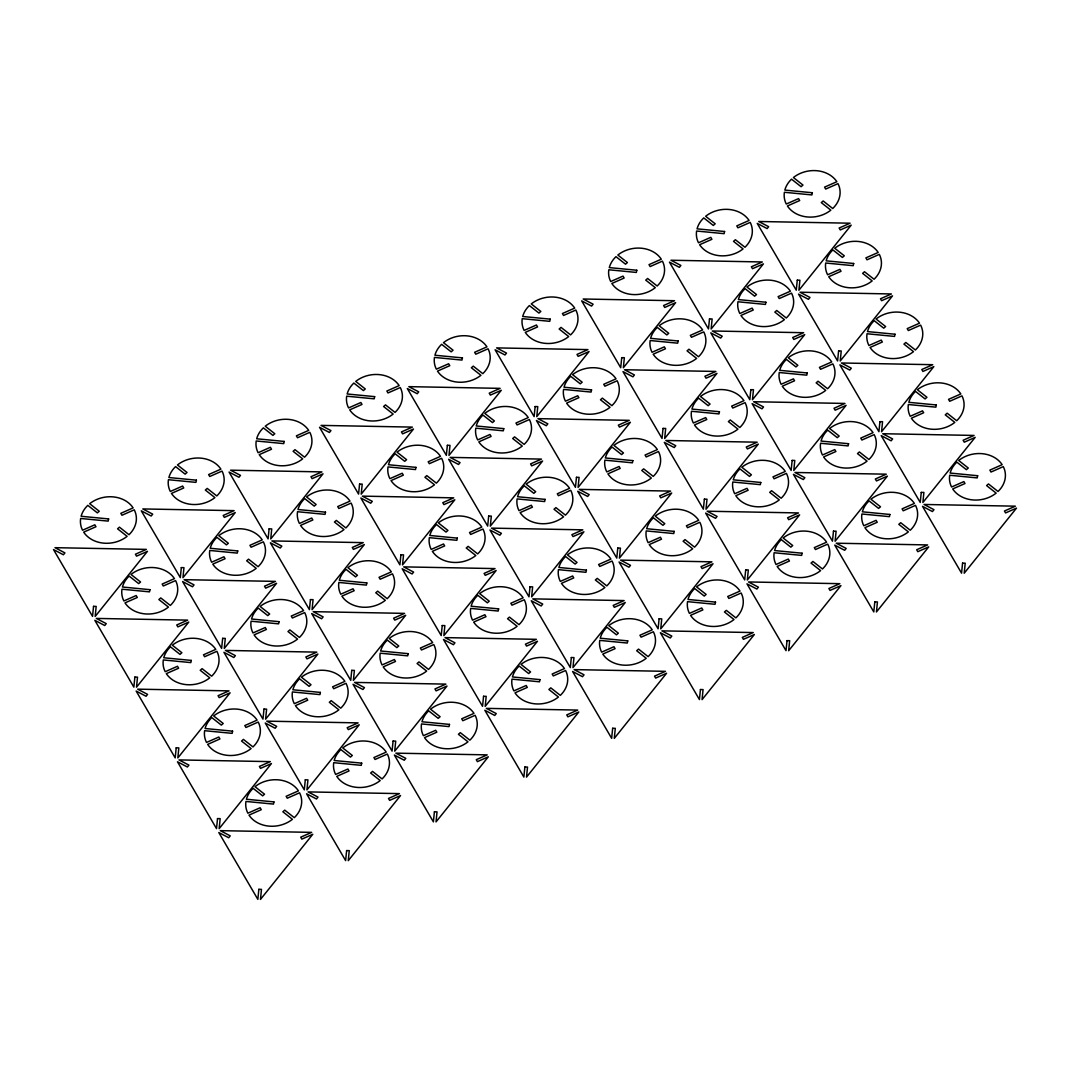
<?xml version="1.0" encoding="UTF-8"?>
<svg xmlns="http://www.w3.org/2000/svg" width="1070" height="1070" viewBox="0 0 1070 1070"><rect width="100%" height="100%" fill="white"/><g stroke="black" fill="none" stroke-linecap="round" stroke-linejoin="round"><path stroke-width="1.5" d="M93.545 606.356L92.542 616.387L53.5 549.565L63.411 554.768L64.922 552.896L55.011 547.679L146.336 549.391L135.422 554.22L136.545 556.146L147.473 551.331L95.176 616.44L96.18 606.409L93.545 606.356M134.874 677.096L133.857 687.127L94.829 620.306L104.74 625.522L106.251 623.636L96.34 618.42L187.665 620.132L176.751 624.96L177.874 626.886L188.788 622.071L136.505 687.181L137.508 677.149L134.874 677.096M181.325 567.608L180.322 577.639L141.28 510.818L151.191 516.021L152.702 514.148L142.791 508.932L234.116 510.644L223.202 515.459L224.325 517.398L235.253 512.57L182.957 577.693L183.96 567.662L181.325 567.608M176.202 747.836L175.186 757.881L136.157 691.046L146.068 696.262L147.58 694.376L137.669 689.16L228.993 690.872L218.066 695.701L219.203 697.627L230.117 692.812L177.834 757.921L178.837 747.89L176.202 747.836M222.654 638.349L221.637 648.38L182.609 581.558L192.52 586.775L194.031 584.889L184.12 579.672L275.445 581.385L264.517 586.213L265.654 588.139L276.568 583.324L224.285 648.433L225.288 638.402L222.654 638.349M217.518 818.59L216.514 828.621L177.473 761.786L187.397 767.003L188.909 765.117L178.984 759.914L270.322 761.626L259.395 766.441L260.518 768.38L271.446 763.552L219.149 828.661L220.166 818.63L217.518 818.59M269.105 528.861L268.088 538.892L229.06 472.057L238.971 477.273L240.482 475.388L230.572 470.185L321.896 471.897L310.969 476.712L312.106 478.651L323.02 473.823L270.737 538.946L271.74 528.901L269.105 528.861M263.969 709.089L262.966 719.12L223.924 652.299L233.849 657.515L235.36 655.629L225.436 650.413L316.773 652.125L305.846 656.953L306.97 658.879L317.897 654.064L265.601 719.174L266.617 709.143L263.969 709.089M258.846 889.33L257.843 899.362L218.802 832.54L228.712 837.743L230.224 835.857L220.313 830.654L311.637 832.366L300.724 837.181L301.847 839.121L312.774 834.292L260.478 899.415L261.481 889.371L258.846 889.33M310.434 599.601L309.417 609.632L270.376 542.811L280.3 548.014L281.811 546.141L271.887 540.925L363.225 542.637L352.297 547.465L353.434 549.391L364.348 544.563L312.065 609.686L313.069 599.655L310.434 599.601M305.298 779.829L304.295 789.874L265.253 723.039L275.164 728.255L276.675 726.37L266.764 721.153L358.089 722.879L347.175 727.694L348.298 729.62L359.226 724.805L306.929 789.914L307.946 779.883L305.298 779.829M359.573 484.068L358.57 494.099L319.529 427.278L329.44 432.481L330.951 430.595L321.04 425.392L412.378 427.104L401.451 431.919L402.574 433.858L413.502 429.03L361.205 494.153L362.222 484.108L359.573 484.068M351.749 670.342L350.746 680.373L311.704 613.551L321.615 618.768L323.127 616.882L313.216 611.665L404.554 613.377L393.626 618.206L394.75 620.132L405.677 615.317L353.381 680.426L354.397 670.395L351.749 670.342M346.627 850.583L345.623 860.614L306.582 793.779L316.493 798.996L318.004 797.11L308.093 791.907L399.418 793.619L388.504 798.434L389.627 800.373L400.555 795.545L348.258 860.654L349.261 850.623L346.627 850.583M400.902 554.808L399.899 564.84L360.858 498.018L370.768 503.221L372.28 501.348L362.369 496.132L453.693 497.844L442.779 502.673L443.903 504.599L454.83 499.784L402.534 564.893L403.537 554.862L400.902 554.808M393.078 741.082L392.075 751.113L353.033 684.292L362.944 689.508L364.455 687.622L354.544 682.406L445.869 684.118L434.955 688.946L436.079 690.872L447.006 686.057L394.71 751.167L395.713 741.135L393.078 741.082M447.354 445.321L446.351 455.352L407.309 388.517L417.22 393.733L418.731 391.847L408.82 386.644L500.145 388.356L489.231 393.171L490.354 395.111L501.282 390.282L448.985 455.392L449.988 445.361L447.354 445.321M442.231 625.549L441.214 635.58L402.186 568.759L412.097 573.975L413.608 572.089L403.698 566.873L495.022 568.585L484.095 573.413L485.232 575.339L496.146 570.524L443.863 635.634L444.866 625.602L442.231 625.549M434.407 811.822L433.39 821.867L394.362 755.032L404.273 760.248L405.784 758.362L395.873 753.16L487.198 754.872L476.27 759.687L477.407 761.626L488.321 756.798L436.038 821.907L437.041 811.876L434.407 811.822M488.682 516.061L487.679 526.092L448.638 459.271L458.548 464.474L460.06 462.601L450.149 457.385L541.473 459.097L530.559 463.912L531.683 465.851L542.61 461.023L490.314 526.146L491.317 516.101L488.682 516.061M483.56 696.289L482.543 706.32L443.502 639.499L453.426 644.715L454.937 642.829L445.013 637.613L536.351 639.325L525.423 644.153L526.56 646.079L537.474 641.264L485.191 706.374L486.195 696.343L483.56 696.289M535.134 406.56L534.131 416.604L495.089 349.77L505 354.986L506.511 353.1L496.6 347.897L587.925 349.609L577.011 354.424L578.134 356.363L589.062 351.535L536.765 416.645L537.769 406.613L535.134 406.56M530.011 586.801L528.995 596.833L489.966 530.011L499.877 535.214L501.389 533.341L491.478 528.125L582.802 529.837L571.875 534.666L573.012 536.592L583.926 531.777L531.643 596.886L532.646 586.855L530.011 586.801M524.875 767.029L523.872 777.074L484.83 710.239L494.741 715.455L496.253 713.57L486.342 708.367L577.68 710.079L566.752 714.894L567.876 716.833L578.803 712.005L526.507 777.114L527.523 767.083L524.875 767.029M576.462 477.314L575.446 487.345L536.418 420.51L546.329 425.726L547.84 423.84L537.929 418.637L629.254 420.349L618.326 425.164L619.463 427.104L630.377 422.276L578.094 487.398L579.097 477.354L576.462 477.314M571.327 657.542L570.323 667.573L531.282 600.751L541.206 605.968L542.717 604.082L532.793 598.866L624.131 600.578L613.204 605.406L614.327 607.332L625.255 602.517L572.958 667.626L573.975 657.595L571.327 657.542M621.723 357.661L620.707 367.705L581.679 300.871L591.59 306.087L593.101 304.201L583.19 298.998L674.515 300.71L663.587 305.525L664.724 307.464L675.638 302.636L623.355 367.746L624.358 357.714L621.723 357.661M617.778 548.054L616.775 558.085L577.733 491.264L587.657 496.467L589.169 494.594L579.244 489.378L670.582 491.09L659.655 495.905L660.792 497.844L671.706 493.016L619.41 558.139L620.426 548.107L617.778 548.054M612.655 728.282L611.652 738.327L572.611 671.492L582.521 676.708L584.033 674.822L574.122 669.606L665.446 671.331L654.532 676.146L655.656 678.072L666.583 673.257L614.287 738.367L615.303 728.336L612.655 728.282M663.039 428.415L662.036 438.446L622.994 371.611L632.918 376.827L634.43 374.941L624.505 369.738L715.843 371.451L704.916 376.265L706.039 378.205L716.967 373.377L664.671 438.499L665.687 428.455L663.039 428.415M659.107 618.794L658.103 628.826L619.062 562.004L628.973 567.22L630.484 565.334L620.573 560.118L711.898 561.83L700.984 566.659L702.107 568.585L713.035 563.77L660.738 628.879L661.755 618.848L659.107 618.794M709.49 318.913L708.487 328.958L669.445 262.123L679.37 267.339L680.881 265.454L670.957 260.237L762.295 261.963L751.367 266.778L752.504 268.704L763.418 263.889L711.135 328.998L712.139 318.967L709.49 318.913M704.368 499.155L703.364 509.186L664.323 442.365L674.234 447.568L675.745 445.695L665.834 440.479L757.159 442.191L746.245 447.019L747.368 448.945L758.296 444.117L705.999 509.24L707.016 499.208L704.368 499.155M700.435 689.535L699.432 699.566L660.391 632.744L670.302 637.961L671.813 636.075L661.902 630.859L753.226 632.571L742.312 637.399L743.436 639.325L754.363 634.51L702.067 699.62L703.07 689.588L700.435 689.535M750.819 389.667L749.816 399.698L710.774 332.864L720.685 338.08L722.197 336.194L712.286 330.991L803.624 332.703L792.696 337.518L793.82 339.457L804.747 334.629L752.451 399.739L753.467 389.707L750.819 389.667M745.696 569.895L744.693 579.927L705.652 513.105L715.562 518.321L717.074 516.435L707.163 511.219L798.487 512.931L787.573 517.76L788.697 519.686L799.624 514.871L747.328 579.98L748.331 569.949L745.696 569.895M797.27 280.166L796.267 290.197L757.226 223.376L767.136 228.592L768.661 226.706L758.737 221.49L850.075 223.202L839.147 228.03L840.271 229.956L851.198 225.141L798.902 290.251L799.919 280.22L797.27 280.166M792.148 460.408L791.145 470.439L752.103 403.617L762.014 408.82L763.525 406.948L753.614 401.731L844.939 403.443L834.025 408.258L835.148 410.198L846.076 405.369L793.779 470.492L794.783 460.448L792.148 460.408M787.025 640.636L786.009 650.667L746.98 583.845L756.891 589.062L758.403 587.176L748.492 581.96L839.816 583.672L828.889 588.5L830.026 590.426L840.94 585.611L788.657 650.72L789.66 640.689L787.025 640.636M838.599 350.906L837.596 360.951L798.554 294.116L808.465 299.332L809.977 297.447L800.066 292.23L891.39 293.956L880.476 298.771L881.6 300.697L892.527 295.882L840.231 360.991L841.234 350.96L838.599 350.906M833.476 531.148L832.46 541.179L793.432 474.358L803.343 479.561L804.854 477.688L794.943 472.472L886.268 474.184L875.34 479.012L876.477 480.938L887.391 476.123L835.108 541.233L836.111 531.202L833.476 531.148M879.928 421.66L878.911 431.691L839.883 364.857L849.794 370.073L851.305 368.187L841.394 362.984L932.719 364.696L921.805 369.511L922.928 371.451L933.842 366.622L881.56 431.745L882.563 421.7L879.928 421.66M874.805 601.888L873.789 611.92L834.747 545.098L844.671 550.314L846.183 548.428L836.258 543.212L927.596 544.924L916.669 549.753L917.806 551.679L928.72 546.864L876.437 611.973L877.44 601.942L874.805 601.888M921.257 492.401L920.24 502.432L881.212 435.61L891.123 440.813L892.634 438.941L882.723 433.724L974.048 435.436L963.12 440.252L964.257 442.191L975.171 437.362L922.888 502.485L923.891 492.441L921.257 492.401M962.572 563.141L961.569 573.172L922.527 506.351L932.451 511.554L933.963 509.681L924.039 504.465L1015.376 506.177L1004.449 511.005L1005.573 512.931L1016.5 508.116L964.204 573.226L965.22 563.194L962.572 563.141M108.632 518.923L108.164 521.117L80.638 518.468A28.101 23.125 -9.1 0 0 82.55 530.225L94.842 524.795L95.966 526.734L83.674 532.151A28.101 23.125 -9.1 0 0 127.116 536.337L117.566 528.807L119.439 527.162L129.002 534.706A28.101 23.125 -9.1 0 0 134.258 509.828L121.967 515.259L120.83 513.319L133.135 507.889A28.101 23.125 -9.1 0 0 89.679 503.702L99.242 511.246L97.357 512.878L87.807 505.348A28.101 23.125 -9.1 0 0 81.106 516.275L108.632 518.923M149.96 589.677L149.492 591.857L121.967 589.209A28.101 23.125 -9.1 0 0 123.866 600.965L136.157 595.535L137.294 597.475L125.003 602.891A28.101 23.125 -9.1 0 0 168.445 607.078L158.882 599.548L160.767 597.916L170.331 605.446A28.101 23.125 -9.1 0 0 175.587 580.569L163.282 585.999L162.158 584.059L174.45 578.629A28.101 23.125 -9.1 0 0 131.008 574.456L140.571 581.986L138.685 583.618L129.122 576.088A28.101 23.125 -9.1 0 0 122.435 587.015L149.96 589.677M196.412 480.176L195.944 482.369L168.418 479.721A28.101 23.125 -9.1 0 0 170.317 491.478L182.622 486.047L183.746 487.973L171.454 493.404A28.101 23.125 -9.1 0 0 214.896 497.59L205.333 490.06L207.219 488.415L216.782 495.945A28.101 23.125 -9.1 0 0 222.038 471.081L209.747 476.498L208.61 474.572L220.901 469.141A28.101 23.125 -9.1 0 0 177.459 464.955L187.023 472.485L185.137 474.13L175.574 466.6A28.101 23.125 -9.1 0 0 168.886 477.528L196.412 480.176M191.276 660.417L190.821 662.597L163.295 659.949A28.101 23.125 -9.1 0 0 165.195 671.706L177.486 666.276L178.623 668.215L166.318 673.645A28.101 23.125 -9.1 0 0 209.76 677.832L200.21 670.288L202.096 668.656L211.646 676.186A28.101 23.125 -9.1 0 0 216.902 651.309L204.611 656.739L203.487 654.8L215.779 649.383A28.101 23.125 -9.1 0 0 172.337 645.197L181.887 652.727L180.001 654.372L170.451 646.828A28.101 23.125 -9.1 0 0 163.75 657.769L191.276 660.417M237.741 550.93L237.272 553.11L209.747 550.462A28.101 23.125 -9.1 0 0 211.646 562.218L223.938 556.788L225.075 558.727L212.769 564.144A28.101 23.125 -9.1 0 0 256.225 568.331L246.662 560.8L248.548 559.155L258.097 566.699A28.101 23.125 -9.1 0 0 263.354 541.821L251.062 547.251L249.939 545.312L262.23 539.882A28.101 23.125 -9.1 0 0 218.788 535.695L228.338 543.239L226.465 544.871L216.902 537.341A28.101 23.125 -9.1 0 0 210.215 548.268L237.741 550.93M284.192 441.428L283.724 443.622L256.198 440.974A28.101 23.125 -9.1 0 0 258.097 452.73L270.389 447.3L271.526 449.226L259.234 454.656A28.101 23.125 -9.1 0 0 302.676 458.843L293.113 451.313L294.999 449.667L304.549 457.198A28.101 23.125 -9.1 0 0 309.818 432.32L297.513 437.75L296.39 435.824L308.682 430.394A28.101 23.125 -9.1 0 0 265.24 426.208L274.803 433.738L272.917 435.383L263.354 427.853A28.101 23.125 -9.1 0 0 256.666 438.78L284.192 441.428M232.605 731.158L232.15 733.351L204.624 730.69A28.101 23.125 -9.1 0 0 206.523 742.446L218.815 737.029L219.938 738.955L207.647 744.386A28.101 23.125 -9.1 0 0 251.089 748.572L241.539 741.042L243.425 739.397L252.975 746.927A28.101 23.125 -9.1 0 0 258.231 722.049L245.939 727.48L244.816 725.554L257.108 720.123A28.101 23.125 -9.1 0 0 213.666 715.937L223.215 723.467L221.329 725.112L211.78 717.582A28.101 23.125 -9.1 0 0 205.079 728.509L232.605 731.158M279.056 621.67L278.601 623.85L251.075 621.202A28.101 23.125 -9.1 0 0 252.975 632.958L265.266 627.528L266.39 629.468L254.098 634.898A28.101 23.125 -9.1 0 0 297.54 639.084L287.99 631.541L289.876 629.909L299.426 637.439A28.101 23.125 -9.1 0 0 304.683 612.562L292.391 617.992L291.267 616.053L303.559 610.636A28.101 23.125 -9.1 0 0 260.117 606.449L269.667 613.979L267.781 615.611L258.231 608.081A28.101 23.125 -9.1 0 0 251.53 619.008L279.056 621.67M325.507 512.169L325.053 514.362L297.527 511.714A28.101 23.125 -9.1 0 0 299.426 523.471L311.718 518.04L312.855 519.966L300.55 525.397A28.101 23.125 -9.1 0 0 343.992 529.583L334.442 522.053L336.328 520.408L345.877 527.938A28.101 23.125 -9.1 0 0 351.134 503.074L338.842 508.491L337.719 506.565L350.01 501.135A28.101 23.125 -9.1 0 0 306.568 496.948L316.118 504.478L314.232 506.123L304.683 498.593A28.101 23.125 -9.1 0 0 297.982 509.521L325.507 512.169M273.933 801.898L273.465 804.092L245.939 801.443A28.101 23.125 -9.1 0 0 247.852 813.2L260.144 807.77L261.267 809.696L248.976 815.126A28.101 23.125 -9.1 0 0 292.418 819.312L282.868 811.782L284.74 810.137L294.303 817.667A28.101 23.125 -9.1 0 0 299.56 792.79L287.268 798.22L286.131 796.294L298.436 790.864A28.101 23.125 -9.1 0 0 254.981 786.677L264.544 794.207L262.658 795.853L253.108 788.322A28.101 23.125 -9.1 0 0 246.408 799.25L273.933 801.898M374.66 396.636L374.206 398.829L346.68 396.181A28.101 23.125 -9.1 0 0 348.579 407.938L360.871 402.507L361.994 404.433L349.703 409.863A28.101 23.125 -9.1 0 0 393.145 414.05L383.595 406.52L385.481 404.875L395.031 412.405A28.101 23.125 -9.1 0 0 400.287 387.541L387.995 392.957L386.858 391.031L399.163 385.601A28.101 23.125 -9.1 0 0 355.721 381.415L365.271 388.945L363.385 390.59L353.836 383.06A28.101 23.125 -9.1 0 0 347.135 393.987L374.66 396.636M320.385 692.41L319.93 694.604L292.404 691.942A28.101 23.125 -9.1 0 0 294.303 703.699L306.595 698.282L307.719 700.208L295.427 705.638A28.101 23.125 -9.1 0 0 338.869 709.825L329.319 702.294L331.205 700.649L340.755 708.179A28.101 23.125 -9.1 0 0 346.011 683.302L333.72 688.732L332.583 686.806L344.888 681.376A28.101 23.125 -9.1 0 0 301.446 677.19L310.995 684.72L309.11 686.365L299.56 678.821A28.101 23.125 -9.1 0 0 292.859 689.762L320.385 692.41M366.836 582.923L366.381 585.103L338.856 582.454A28.101 23.125 -9.1 0 0 340.755 594.211L353.046 588.781L354.17 590.72L341.878 596.137A28.101 23.125 -9.1 0 0 385.32 600.323L375.771 592.793L377.656 591.148L387.206 598.692A28.101 23.125 -9.1 0 0 392.463 573.814L380.171 579.244L379.047 577.305L391.339 571.875A28.101 23.125 -9.1 0 0 347.897 567.688L357.447 575.232L355.561 576.864L346.011 569.334A28.101 23.125 -9.1 0 0 339.31 580.261L366.836 582.923M415.989 467.376L415.521 469.569L387.995 466.921A28.101 23.125 -9.1 0 0 389.895 478.678L402.2 473.248L403.323 475.174L391.031 480.604A28.101 23.125 -9.1 0 0 434.473 484.79L424.924 477.26L426.796 475.615L436.359 483.145A28.101 23.125 -9.1 0 0 441.616 458.281L429.324 463.698L428.187 461.772L440.479 456.342A28.101 23.125 -9.1 0 0 397.037 452.155L406.6 459.685L404.714 461.33L395.164 453.8A28.101 23.125 -9.1 0 0 388.463 464.728L415.989 467.376M361.713 763.151L361.245 765.344L333.72 762.683A28.101 23.125 -9.1 0 0 335.619 774.439L347.924 769.022L349.047 770.948L336.756 776.379A28.101 23.125 -9.1 0 0 380.198 780.565L370.635 773.035L372.52 771.39L382.084 778.92A28.101 23.125 -9.1 0 0 387.34 754.042L375.048 759.473L373.911 757.547L386.203 752.116A28.101 23.125 -9.1 0 0 342.761 747.93L352.324 755.46L350.438 757.105L340.875 749.575A28.101 23.125 -9.1 0 0 334.188 760.502L361.713 763.151M462.441 357.888L461.972 360.082L434.447 357.42A28.101 23.125 -9.1 0 0 436.359 369.177L448.651 363.76L449.774 365.686L437.483 371.116A28.101 23.125 -9.1 0 0 480.925 375.303L471.375 367.772L473.248 366.127L482.811 373.657A28.101 23.125 -9.1 0 0 488.067 348.78L475.776 354.21L474.639 352.284L486.944 346.854A28.101 23.125 -9.1 0 0 443.488 342.667L453.051 350.198L451.165 351.843L441.616 344.313A28.101 23.125 -9.1 0 0 434.915 355.24L462.441 357.888M408.165 653.663L407.697 655.843L380.171 653.195A28.101 23.125 -9.1 0 0 382.07 664.952L394.375 659.521L395.499 661.461L383.207 666.891A28.101 23.125 -9.1 0 0 426.649 671.077L417.099 663.534L418.972 661.902L428.535 669.432A28.101 23.125 -9.1 0 0 433.791 644.555L421.5 649.985L420.363 648.045L432.654 642.629A28.101 23.125 -9.1 0 0 389.212 638.442L398.776 645.972L396.89 647.617L387.34 640.074A28.101 23.125 -9.1 0 0 380.639 651.001L408.165 653.663M457.318 538.13L456.85 540.31L429.324 537.662A28.101 23.125 -9.1 0 0 431.223 549.418L443.515 543.988L444.652 545.927L432.36 551.344A28.101 23.125 -9.1 0 0 475.802 555.531L466.239 548L468.125 546.355L477.688 553.899A28.101 23.125 -9.1 0 0 482.944 529.021L470.639 534.452L469.516 532.512L481.808 527.082A28.101 23.125 -9.1 0 0 438.366 522.896L447.929 530.439L446.043 532.071L436.48 524.541A28.101 23.125 -9.1 0 0 429.792 535.468L457.318 538.13M503.769 428.629L503.301 430.822L475.776 428.174A28.101 23.125 -9.1 0 0 477.675 439.93L489.966 434.5L491.103 436.426L478.812 441.856A28.101 23.125 -9.1 0 0 522.254 446.043L512.69 438.513L514.576 436.868L524.139 444.398A28.101 23.125 -9.1 0 0 529.396 419.534L517.091 424.951L515.967 423.024L528.259 417.594A28.101 23.125 -9.1 0 0 484.817 413.408L494.38 420.938L492.494 422.583L482.931 415.053A28.101 23.125 -9.1 0 0 476.244 425.98L503.769 428.629M449.494 724.403L449.026 726.597L421.5 723.935A28.101 23.125 -9.1 0 0 423.399 735.692L435.691 730.275L436.827 732.201L424.536 737.631A28.101 23.125 -9.1 0 0 467.978 741.818L458.415 734.287L460.301 732.642L469.864 740.172A28.101 23.125 -9.1 0 0 475.12 715.295L462.815 720.725L461.692 718.799L473.983 713.369A28.101 23.125 -9.1 0 0 430.541 709.183L440.104 716.713L438.218 718.358L428.655 710.828A28.101 23.125 -9.1 0 0 421.968 721.755L449.494 724.403M550.221 319.141L549.753 321.334L522.227 318.673A28.101 23.125 -9.1 0 0 524.126 330.429L536.431 325.012L537.555 326.938L525.263 332.369A28.101 23.125 -9.1 0 0 568.705 336.555L559.142 329.025L561.028 327.38L570.591 334.91A28.101 23.125 -9.1 0 0 575.847 310.032L563.556 315.463L562.419 313.537L574.71 308.106A28.101 23.125 -9.1 0 0 531.268 303.92L540.832 311.45L538.946 313.095L529.382 305.565A28.101 23.125 -9.1 0 0 522.695 316.493L550.221 319.141M498.633 608.87L498.179 611.05L470.653 608.402A28.101 23.125 -9.1 0 0 472.552 620.159L484.844 614.728L485.981 616.668L473.676 622.098A28.101 23.125 -9.1 0 0 517.118 626.284L507.568 618.741L509.454 617.109L519.004 624.639A28.101 23.125 -9.1 0 0 524.26 599.762L511.968 605.192L510.845 603.253L523.136 597.836A28.101 23.125 -9.1 0 0 479.694 593.649L489.244 601.179L487.358 602.825L477.808 595.281A28.101 23.125 -9.1 0 0 471.108 606.222L498.633 608.87M545.098 499.382L544.63 501.562L517.104 498.914A28.101 23.125 -9.1 0 0 519.004 510.671L531.295 505.241L532.432 507.18L520.127 512.597A28.101 23.125 -9.1 0 0 563.582 516.783L554.019 509.253L555.905 507.608L565.455 515.152A28.101 23.125 -9.1 0 0 570.711 490.274L558.42 495.704L557.296 493.765L569.588 488.335A28.101 23.125 -9.1 0 0 526.146 484.148L535.695 491.692L533.823 493.323L524.26 485.793A28.101 23.125 -9.1 0 0 517.572 496.721L545.098 499.382M591.549 389.881L591.081 392.075L563.556 389.413A28.101 23.125 -9.1 0 0 565.455 401.183L577.746 395.753L578.883 397.679L566.592 403.109A28.101 23.125 -9.1 0 0 610.034 407.295L600.471 399.765L602.356 398.12L611.906 405.65A28.101 23.125 -9.1 0 0 617.176 380.773L604.871 386.203L603.747 384.277L616.039 378.847A28.101 23.125 -9.1 0 0 572.597 374.66L582.147 382.191L580.274 383.836L570.711 376.306A28.101 23.125 -9.1 0 0 564.024 387.233L591.549 389.881M539.962 679.611L539.507 681.804L511.982 679.142A28.101 23.125 -9.1 0 0 513.881 690.899L526.172 685.482L527.296 687.408L515.004 692.838A28.101 23.125 -9.1 0 0 558.446 697.025L548.897 689.495L550.783 687.849L560.332 695.38A28.101 23.125 -9.1 0 0 565.589 670.502L553.297 675.932L552.173 674.006L564.465 668.576A28.101 23.125 -9.1 0 0 521.023 664.39L530.573 671.92L528.687 673.565L519.137 666.035A28.101 23.125 -9.1 0 0 512.436 676.962L539.962 679.611M636.81 270.242L636.342 272.435L608.817 269.774A28.101 23.125 -9.1 0 0 610.716 281.53L623.007 276.113L624.144 278.039L611.839 283.47A28.101 23.125 -9.1 0 0 655.295 287.656L645.732 280.126L647.617 278.481L657.167 286.011A28.101 23.125 -9.1 0 0 662.424 261.133L650.132 266.564L649.008 264.638L661.3 259.207A28.101 23.125 -9.1 0 0 617.858 255.021L627.408 262.551L625.535 264.196L615.972 256.666A28.101 23.125 -9.1 0 0 609.285 267.594L636.81 270.242M586.413 570.123L585.959 572.303L558.433 569.655A28.101 23.125 -9.1 0 0 560.332 581.411L572.624 575.981L573.747 577.92L561.456 583.337A28.101 23.125 -9.1 0 0 604.898 587.524L595.348 579.993L597.234 578.362L606.784 585.892A28.101 23.125 -9.1 0 0 612.04 561.014L599.748 566.445L598.625 564.505L610.916 559.075A28.101 23.125 -9.1 0 0 567.474 554.902L577.024 562.432L575.138 564.064L565.589 556.534A28.101 23.125 -9.1 0 0 558.888 567.461L586.413 570.123M632.865 460.622L632.41 462.815L604.884 460.167A28.101 23.125 -9.1 0 0 606.784 471.923L619.075 466.493L620.199 468.419L607.907 473.849A28.101 23.125 -9.1 0 0 651.349 478.036L641.799 470.506L643.685 468.861L653.235 476.391A28.101 23.125 -9.1 0 0 658.491 451.527L646.2 456.943L645.076 455.017L657.368 449.587A28.101 23.125 -9.1 0 0 613.926 445.401L623.476 452.931L621.59 454.576L612.04 447.046A28.101 23.125 -9.1 0 0 605.339 457.973L632.865 460.622M678.126 340.982L677.671 343.176L650.145 340.527A28.101 23.125 -9.1 0 0 652.045 352.284L664.336 346.854L665.46 348.78L653.168 354.21A28.101 23.125 -9.1 0 0 696.61 358.396L687.06 350.866L688.946 349.221L698.496 356.751A28.101 23.125 -9.1 0 0 703.752 331.874L691.461 337.304L690.337 335.378L702.629 329.948A28.101 23.125 -9.1 0 0 659.187 325.761L668.737 333.292L666.851 334.937L657.301 327.407A28.101 23.125 -9.1 0 0 650.6 338.334L678.126 340.982M627.742 640.863L627.274 643.043L599.748 640.395A28.101 23.125 -9.1 0 0 601.661 652.152L613.953 646.721L615.076 648.661L602.784 654.091A28.101 23.125 -9.1 0 0 646.226 658.277L636.677 650.734L638.549 649.102L648.112 656.632A28.101 23.125 -9.1 0 0 653.369 631.755L641.077 637.185L639.94 635.246L652.245 629.829A28.101 23.125 -9.1 0 0 608.79 625.642L618.353 633.172L616.467 634.818L606.917 627.274A28.101 23.125 -9.1 0 0 600.216 638.215L627.742 640.863M724.577 231.494L724.122 233.675L696.597 231.026A28.101 23.125 -9.1 0 0 698.496 242.783L710.788 237.353L711.911 239.292L699.62 244.722A28.101 23.125 -9.1 0 0 743.061 248.909L733.512 241.365L735.398 239.733L744.947 247.264A28.101 23.125 -9.1 0 0 750.204 222.386L737.912 227.816L736.789 225.877L749.08 220.46A28.101 23.125 -9.1 0 0 705.638 216.274L715.188 223.804L713.302 225.449L703.752 217.905A28.101 23.125 -9.1 0 0 697.051 228.846L724.577 231.494M674.194 531.375L673.739 533.555L646.213 530.907A28.101 23.125 -9.1 0 0 648.112 542.664L660.404 537.234L661.528 539.173L649.236 544.59A28.101 23.125 -9.1 0 0 692.678 548.776L683.128 541.246L685.014 539.601L694.564 547.144A28.101 23.125 -9.1 0 0 699.82 522.267L687.528 527.697L686.392 525.758L698.697 520.328A28.101 23.125 -9.1 0 0 655.255 516.141L664.804 523.685L662.918 525.316L653.369 517.786A28.101 23.125 -9.1 0 0 646.668 528.714L674.194 531.375M719.455 411.723L718.986 413.916L691.461 411.268A28.101 23.125 -9.1 0 0 693.373 423.024L705.665 417.594L706.788 419.52L694.497 424.951A28.101 23.125 -9.1 0 0 737.939 429.137L728.389 421.607L730.262 419.962L739.825 427.492A28.101 23.125 -9.1 0 0 745.081 402.628L732.789 408.044L731.653 406.118L743.958 400.688A28.101 23.125 -9.1 0 0 700.516 396.502L710.065 404.032L708.179 405.677L698.63 398.147A28.101 23.125 -9.1 0 0 691.929 409.074L719.455 411.723M765.906 302.235L765.451 304.428L737.925 301.767A28.101 23.125 -9.1 0 0 739.825 313.523L752.116 308.106L753.24 310.032L740.948 315.463A28.101 23.125 -9.1 0 0 784.39 319.649L774.841 312.119L776.726 310.474L786.276 318.004A28.101 23.125 -9.1 0 0 791.532 293.126L779.241 298.557L778.104 296.631L790.409 291.2A28.101 23.125 -9.1 0 0 746.967 287.014L756.517 294.544L754.631 296.189L745.081 288.659A28.101 23.125 -9.1 0 0 738.38 299.587L765.906 302.235M715.522 602.116L715.054 604.296L687.528 601.648A28.101 23.125 -9.1 0 0 689.428 613.404L701.733 607.974L702.856 609.913L690.565 615.344A28.101 23.125 -9.1 0 0 734.007 619.53L724.443 611.986L726.329 610.355L735.893 617.885A28.101 23.125 -9.1 0 0 741.149 593.007L728.857 598.438L727.72 596.498L740.012 591.081A28.101 23.125 -9.1 0 0 696.57 586.895L706.133 594.425L704.247 596.057L694.684 588.527A28.101 23.125 -9.1 0 0 687.997 599.454L715.522 602.116M812.357 192.747L811.903 194.927L784.377 192.279A28.101 23.125 -9.1 0 0 786.276 204.036L798.568 198.605L799.691 200.545L787.4 205.975A28.101 23.125 -9.1 0 0 830.842 210.161L821.292 202.618L823.178 200.986L832.727 208.516A28.101 23.125 -9.1 0 0 837.984 183.639L825.692 189.069L824.569 187.13L836.86 181.713A28.101 23.125 -9.1 0 0 793.418 177.526L802.968 185.056L801.082 186.702L791.532 179.158A28.101 23.125 -9.1 0 0 784.832 190.085L812.357 192.747M760.783 482.476L760.315 484.656L732.789 482.008A28.101 23.125 -9.1 0 0 734.689 493.765L746.994 488.335L748.117 490.274L735.826 495.691A28.101 23.125 -9.1 0 0 779.268 499.877L769.704 492.347L771.59 490.702L781.153 498.245A28.101 23.125 -9.1 0 0 786.41 473.368L774.118 478.798L772.981 476.859L785.273 471.429A28.101 23.125 -9.1 0 0 741.831 467.242L751.394 474.786L749.508 476.417L739.945 468.887A28.101 23.125 -9.1 0 0 733.258 479.815L760.783 482.476M807.235 372.975L806.767 375.169L779.241 372.52A28.101 23.125 -9.1 0 0 781.14 384.277L793.445 378.847L794.569 380.773L782.277 386.203A28.101 23.125 -9.1 0 0 825.719 390.389L816.156 382.859L818.042 381.214L827.605 388.744A28.101 23.125 -9.1 0 0 832.861 363.88L820.57 369.297L819.433 367.371L831.724 361.941A28.101 23.125 -9.1 0 0 788.282 357.755L797.845 365.285L795.96 366.93L786.41 359.4A28.101 23.125 -9.1 0 0 779.709 370.327L807.235 372.975M853.686 263.487L853.218 265.681L825.692 263.019A28.101 23.125 -9.1 0 0 827.605 274.776L839.896 269.359L841.02 271.285L828.728 276.715A28.101 23.125 -9.1 0 0 872.17 280.902L862.621 273.372L864.493 271.726L874.056 279.257A28.101 23.125 -9.1 0 0 879.313 254.379L867.021 259.809L865.884 257.883L878.189 252.453A28.101 23.125 -9.1 0 0 834.734 248.267L844.297 255.797L842.411 257.442L832.861 249.912A28.101 23.125 -9.1 0 0 826.16 260.839L853.686 263.487M802.112 553.217L801.644 555.397L774.118 552.749A28.101 23.125 -9.1 0 0 776.018 564.505L788.309 559.075L789.446 561.014L777.141 566.445A28.101 23.125 -9.1 0 0 820.596 570.631L811.033 563.087L812.919 561.456L822.469 568.986A28.101 23.125 -9.1 0 0 827.725 544.108L815.434 549.539L814.31 547.599L826.602 542.182A28.101 23.125 -9.1 0 0 783.16 537.996L792.709 545.526L790.837 547.171L781.274 539.628A28.101 23.125 -9.1 0 0 774.586 550.555L802.112 553.217M848.563 443.716L848.095 445.909L820.57 443.261A28.101 23.125 -9.1 0 0 822.469 455.017L834.76 449.587L835.897 451.513L823.606 456.943A28.101 23.125 -9.1 0 0 867.048 461.13L857.485 453.6L859.37 451.955L868.92 459.485A28.101 23.125 -9.1 0 0 874.19 434.621L861.885 440.037L860.761 438.111L873.053 432.681A28.101 23.125 -9.1 0 0 829.611 428.495L839.174 436.025L837.288 437.67L827.725 430.14A28.101 23.125 -9.1 0 0 821.038 441.067L848.563 443.716M895.015 334.228L894.547 336.421L867.021 333.76A28.101 23.125 -9.1 0 0 868.92 345.516L881.212 340.099L882.349 342.025L870.057 347.456A28.101 23.125 -9.1 0 0 913.499 351.642L903.936 344.112L905.822 342.467L915.385 349.997A28.101 23.125 -9.1 0 0 920.641 325.12L908.336 330.55L907.213 328.624L919.505 323.193A28.101 23.125 -9.1 0 0 876.062 319.007L885.626 326.537L883.74 328.182L874.177 320.652A28.101 23.125 -9.1 0 0 867.489 331.58L895.015 334.228M889.879 514.469L889.424 516.649L861.898 514.001A28.101 23.125 -9.1 0 0 863.798 525.758L876.089 520.328L877.226 522.267L864.921 527.684A28.101 23.125 -9.1 0 0 908.363 531.87L898.813 524.34L900.699 522.695L910.249 530.238A28.101 23.125 -9.1 0 0 915.505 505.361L903.214 510.791L902.09 508.852L914.382 503.422A28.101 23.125 -9.1 0 0 870.94 499.235L880.49 506.779L878.604 508.41L869.054 500.88A28.101 23.125 -9.1 0 0 862.353 511.808L889.879 514.469M936.344 404.968L935.875 407.162L908.35 404.513A28.101 23.125 -9.1 0 0 910.249 416.27L922.541 410.84L923.678 412.766L911.372 418.196A28.101 23.125 -9.1 0 0 954.814 422.382L945.265 414.852L947.151 413.207L956.7 420.737A28.101 23.125 -9.1 0 0 961.957 395.873L949.665 401.29L948.542 399.364L960.833 393.934A28.101 23.125 -9.1 0 0 917.391 389.747L926.941 397.278L925.068 398.923L915.505 391.393A28.101 23.125 -9.1 0 0 908.818 402.32L936.344 404.968M977.659 475.722L977.204 477.902L949.678 475.254A28.101 23.125 -9.1 0 0 951.578 487.01L963.869 481.58L964.993 483.52L952.701 488.936A28.101 23.125 -9.1 0 0 996.143 493.123L986.593 485.593L988.479 483.948L998.029 491.491A28.101 23.125 -9.1 0 0 1003.285 466.614L990.994 472.044L989.87 470.104L1002.162 464.674A28.101 23.125 -9.1 0 0 958.72 460.488L968.27 468.031L966.384 469.663L956.834 462.133A28.101 23.125 -9.1 0 0 950.133 473.06L977.659 475.722"/></g></svg>
